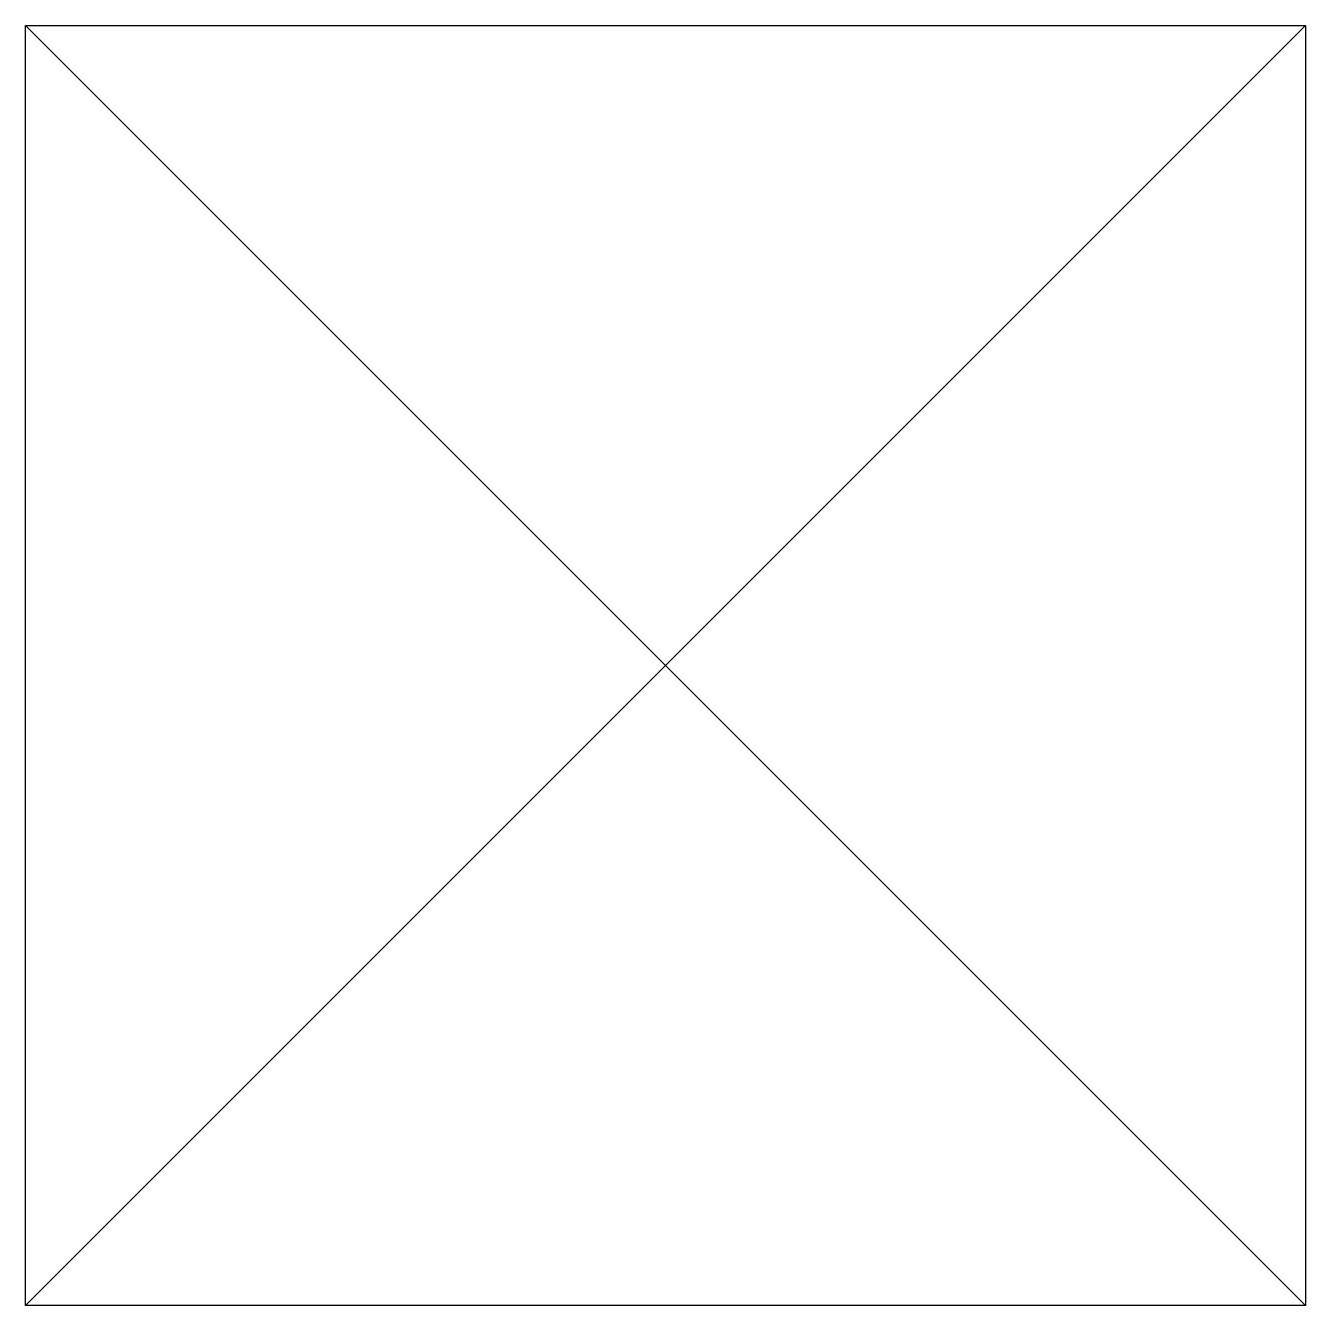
# Model space of a CAD drawing. Header units: metres. Extents: x -45 to 45, y -45 to 45.
import ezdxf

# ---------------------------------------------------------------- set-up
doc = ezdxf.new("R2010")
doc.units = ezdxf.units.M

msp = doc.modelspace()

# ---------------------------------------------------------------- linework, layer by layer
at = {"layer": '  0'}
for p, q in [((0, 0), (-45, 45)), ((-45, 45), (45, 45)), ((-45, -45), (45, 45)), ((-45, -45), (-45, 45)), ((-45, 45), (0, 0, -78)), ((45, 45), (0, 0, -78)), ((45, 45), (45, -45)), ((0, 0), (-45, -45)), ((45, -45), (0, 0)), ((0, 0, -78), (0, 0)), ((0, 0, -78), (45, -45)), ((45, -45), (-45, -45))]:
    msp.add_line(p, q, dxfattribs=at)

doc.saveas('drawing.dxf')
